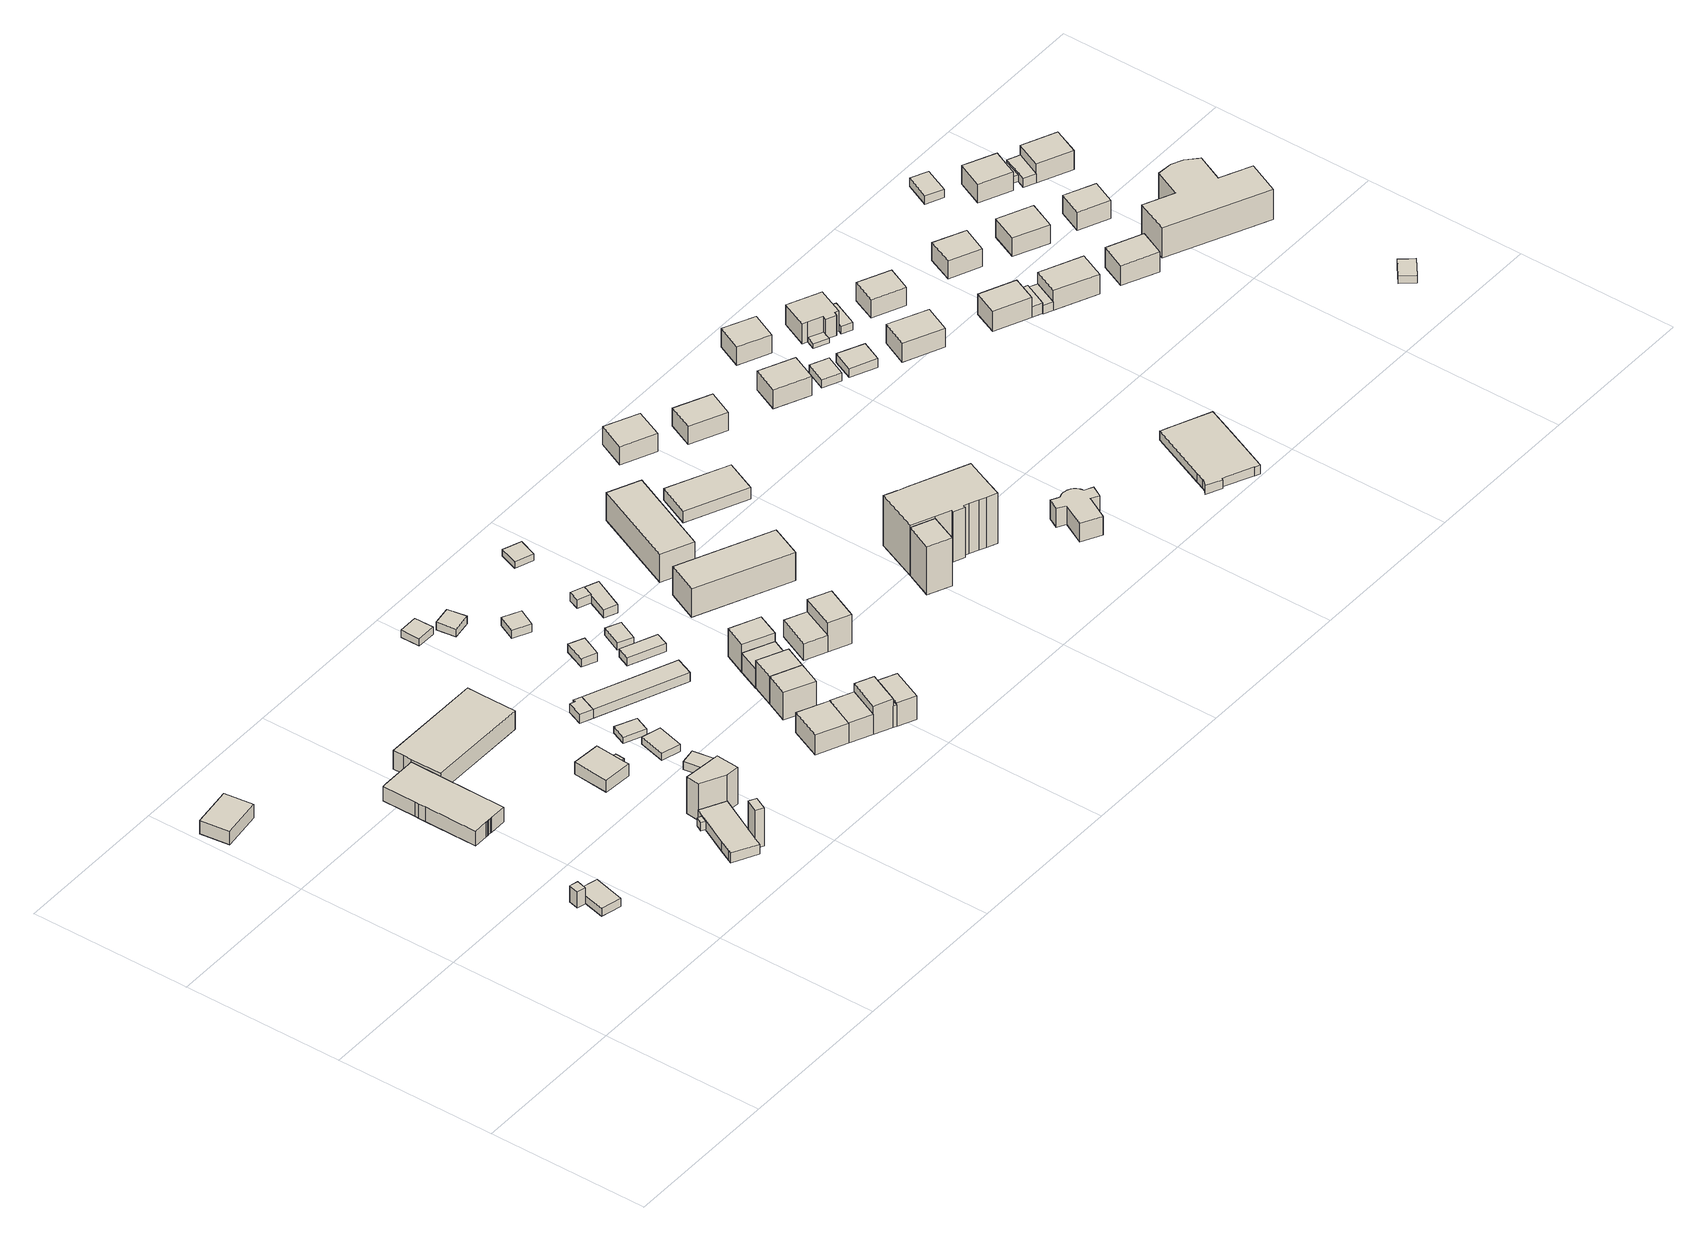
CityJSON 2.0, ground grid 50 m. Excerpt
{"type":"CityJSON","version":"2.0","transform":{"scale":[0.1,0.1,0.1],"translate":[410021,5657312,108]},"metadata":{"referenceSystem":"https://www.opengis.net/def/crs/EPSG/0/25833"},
"CityObjects":{
"building1":{"type":"Building","attributes":{"Dachtyp_tdc":"tdcGableRoof","Gemeindeschluessel":14612000,"Dachneigung":10.73,"QualitaetDacherkennung":80,"Geometrietyp2DReferenz":"3000","measuredHeight":5.22,"function":"31001_2000","roofType":"3100"},"geometry":[{"type":"Solid","lod":"1","boundaries":[[[[0,1,2,3]],[[4,5,6,7]],[[3,5,4,0]],[[2,6,5,3]],[[1,7,6,2]],[[0,4,7,1]]]]}]},
"building2":{"type":"Building","attributes":{"Dachtyp_tdc":"tdcFreeFormRoof","Gemeindeschluessel":14612000,"Dachneigung":57.02,"QualitaetDacherkennung":7,"Geometrietyp2DReferenz":"3000","measuredHeight":6.5,"function":"31001_2000","roofType":"5000"},"geometry":[{"type":"Solid","lod":"1","boundaries":[[[[8,9,10,11]],[[12,13,14,15]],[[11,13,12,8]],[[10,14,13,11]],[[9,15,14,10]],[[8,12,15,9]]]]}]},
"building3":{"type":"Building","attributes":{"Dachtyp_tdc":"tdcPolyFlatRoof","Gemeindeschluessel":14612000,"Dachneigung":0,"QualitaetDacherkennung":57,"Geometrietyp2DReferenz":"3000","measuredHeight":2.68,"function":"31001_2000","roofType":"1000"},"geometry":[{"type":"Solid","lod":"1","boundaries":[[[[16,17,18,19,20]],[[21,22,23,24,25]],[[20,22,21,16]],[[19,23,22,20]],[[18,24,23,19]],[[17,25,24,18]],[[16,21,25,17]]]]}]},
"building4":{"type":"Building","attributes":{"Dachtyp_tdc":"tdcGableRoof","Gemeindeschluessel":14612000,"Dachneigung":11.42,"QualitaetDacherkennung":90,"Geometrietyp2DReferenz":"3000","measuredHeight":5.65,"function":"31001_2000","roofType":"3100"},"geometry":[{"type":"Solid","lod":"1","boundaries":[[[[26,27,28,29,30,31,32,33,34,35,36,37,38,39,40,41,42]],[[43,44,45,46,47,48,49,50,51,52,53,54,55,56,57,58,59]],[[42,44,43,26]],[[41,45,44,42]],[[40,46,45,41]],[[39,47,46,40]],[[38,48,47,39]],[[37,49,48,38]],[[36,50,49,37]],[[35,51,50,36]],[[34,52,51,35]],[[33,53,52,34]],[[32,54,53,33]],[[31,55,54,32]],[[30,56,55,31]],[[29,57,56,30]],[[28,58,57,29]],[[27,59,58,28]],[[26,43,59,27]]]]}]},
"building5":{"type":"Building","attributes":{"Dachtyp_tdc":"tdcFreeFormRoof","Gemeindeschluessel":14612000,"Dachneigung":10.03,"QualitaetDacherkennung":60,"Geometrietyp2DReferenz":"3000","measuredHeight":3.85,"function":"31001_2000","roofType":"5000"},"geometry":[{"type":"Solid","lod":"1","boundaries":[[[[60,61,62,63,64,65,66,67,68,69]],[[70,71,72,73,74,75,76,77,78,79]],[[69,71,70,60]],[[68,72,71,69]],[[67,73,72,68]],[[66,74,73,67]],[[65,75,74,66]],[[64,76,75,65]],[[63,77,76,64]],[[62,78,77,63]],[[61,79,78,62]],[[60,70,79,61]]]]}]},
"building6":{"type":"Building","attributes":{"Dachtyp_tdc":"tdcPolyFlatRoof","Gemeindeschluessel":14612000,"Dachneigung":42.18,"QualitaetDacherkennung":7,"Geometrietyp2DReferenz":"3000","measuredHeight":14.15,"function":"31001_2000","roofType":"2100"},"geometry":[{"type":"Solid","lod":"1","boundaries":[[[[80,81,82,83]],[[84,85,86,87]],[[83,85,84,80]],[[82,86,85,83]],[[81,87,86,82]],[[80,84,87,81]]]]}]},
"building7":{"type":"Building","attributes":{"Dachtyp_tdc":"tdcPolyFlatRoof","Gemeindeschluessel":14612000,"Dachneigung":0,"QualitaetDacherkennung":39,"Geometrietyp2DReferenz":"3000","measuredHeight":2.8,"function":"31001_2000","roofType":"1000"},"geometry":[{"type":"Solid","lod":"1","boundaries":[[[[88,89,90,91]],[[92,93,94,95]],[[91,93,92,88]],[[90,94,93,91]],[[89,95,94,90]],[[88,92,95,89]]]]}]},
"building8":{"type":"Building","attributes":{"Dachtyp_tdc":"tdcFreeFormRoof","Gemeindeschluessel":14612000,"Dachneigung":13.08,"QualitaetDacherkennung":95,"Geometrietyp2DReferenz":"3000","measuredHeight":7.35,"function":"31001_2000","roofType":"5000"},"geometry":[{"type":"Solid","lod":"1","boundaries":[[[[96,97,98,99,100,101,102,103,104]],[[105,106,107,108,109,110,111,112,113]],[[104,106,105,96]],[[103,107,106,104]],[[102,108,107,103]],[[101,109,108,102]],[[100,110,109,101]],[[99,111,110,100]],[[98,112,111,99]],[[97,113,112,98]],[[96,105,113,97]]]]}]},
"building9":{"type":"Building","attributes":{"Dachtyp_tdc":"tdcFreeFormRoof","Gemeindeschluessel":14612000,"Dachneigung":54.96,"QualitaetDacherkennung":3,"Geometrietyp2DReferenz":"3000","measuredHeight":14.94,"function":"31001_2000","roofType":"5000"},"geometry":[{"type":"Solid","lod":"1","boundaries":[[[[114,115,116,117,118,119,120]],[[121,122,123,124,125,126,127]],[[120,122,121,114]],[[119,123,122,120]],[[118,124,123,119]],[[117,125,124,118]],[[116,126,125,117]],[[115,127,126,116]],[[114,121,127,115]]]]}]},
"building10":{"type":"Building","attributes":{"Dachtyp_tdc":"tdcFreeFormRoof","Gemeindeschluessel":14612000,"Dachneigung":13.58,"QualitaetDacherkennung":10,"Geometrietyp2DReferenz":"3000","measuredHeight":4.67,"function":"31001_2000","roofType":"5000"},"geometry":[{"type":"Solid","lod":"1","boundaries":[[[[128,129,130,131,132,133]],[[134,135,136,137,138,139]],[[133,135,134,128]],[[132,136,135,133]],[[131,137,136,132]],[[130,138,137,131]],[[129,139,138,130]],[[128,134,139,129]]]]}]},
"building11":{"type":"Building","attributes":{"Gemeindeschluessel":14612000,"Dachorientierung":0,"MittlereTraufHoehe":114.62,"ObjektHoehe":3,"BodenHoehe":111.62,"Geometrietyp2DReferenz":"3000","BezugspunktDach":"2000","AbsoluteHoehe":114.62,"Dachflaeche":6,"measuredHeight":3,"function":"31001_9998","storeysAboveGround":1},"geometry":[{"type":"Solid","lod":"1","boundaries":[[[[140,141,142,143]],[[144,145,146,147]],[[143,145,144,140]],[[142,146,145,143]],[[141,147,146,142]],[[140,144,147,141]]]]}]},
"building12":{"type":"Building","attributes":{"Dachtyp_tdc":"tdcFreeFormRoof","Gemeindeschluessel":14612000,"Dachneigung":59.12,"QualitaetDacherkennung":40,"Geometrietyp2DReferenz":"3000","measuredHeight":3.99,"function":"31001_2000","roofType":"5000"},"geometry":[{"type":"Solid","lod":"1","boundaries":[[[[148,149,150,151]],[[138,137,152,153]],[[151,137,138,148]],[[150,152,137,151]],[[149,153,152,150]],[[148,138,153,149]]]]}]},
"building13":{"type":"Building","attributes":{"Dachtyp_tdc":"tdcPolyFlatRoof","Gemeindeschluessel":14612000,"Dachneigung":0,"QualitaetDacherkennung":72,"Geometrietyp2DReferenz":"3000","measuredHeight":2.77,"function":"31001_9998","roofType":"1000"},"geometry":[{"type":"Solid","lod":"1","boundaries":[[[[154,155,156,157]],[[158,159,160,161]],[[157,159,158,154]],[[156,160,159,157]],[[155,161,160,156]],[[154,158,161,155]]]]}]},
"building14":{"type":"Building","attributes":{"Dachtyp_tdc":"tdcHipAndGableRoof","Gemeindeschluessel":14612000,"Dachneigung":11.64,"QualitaetDacherkennung":56,"Geometrietyp2DReferenz":"3000","measuredHeight":2.93,"function":"31001_9998","roofType":"5000"},"geometry":[{"type":"Solid","lod":"1","boundaries":[[[[162,163,164,165]],[[166,167,168,169]],[[165,167,166,162]],[[164,168,167,165]],[[163,169,168,164]],[[162,166,169,163]]]]}]},
"building15":{"type":"Building","attributes":{"Dachtyp_tdc":"tdcPolyFlatRoof","Gemeindeschluessel":14612000,"Dachneigung":0,"QualitaetDacherkennung":77,"Geometrietyp2DReferenz":"3000","measuredHeight":2.11,"function":"31001_9998","roofType":"1000"},"geometry":[{"type":"Solid","lod":"1","boundaries":[[[[170,171,172,173]],[[174,175,176,177]],[[173,175,174,170]],[[172,176,175,173]],[[171,177,176,172]],[[170,174,177,171]]]]}]},
"building16":{"type":"Building","attributes":{"Dachtyp_tdc":"tdcPolyFlatRoof","Gemeindeschluessel":14612000,"Dachneigung":2.87,"QualitaetDacherkennung":83,"Geometrietyp2DReferenz":"3000","measuredHeight":3.2,"function":"31001_9998","roofType":"2100"},"geometry":[{"type":"Solid","lod":"1","boundaries":[[[[178,179,180,181,182,183]],[[184,185,186,187,188,189]],[[183,185,184,178]],[[182,186,185,183]],[[181,187,186,182]],[[180,188,187,181]],[[179,189,188,180]],[[178,184,189,179]]]]}]},
"building17":{"type":"Building","attributes":{"Dachtyp_tdc":"tdcPolyFlatRoof","Gemeindeschluessel":14612000,"Dachneigung":0,"QualitaetDacherkennung":54,"Geometrietyp2DReferenz":"3000","measuredHeight":6.82,"function":"31001_9998","roofType":"1000"},"geometry":[{"type":"Solid","lod":"1","boundaries":[[[[190,191,192,193]],[[194,195,196,197]],[[193,195,194,190]],[[192,196,195,193]],[[191,197,196,192]],[[190,194,197,191]]]]}]},
"building18":{"type":"Building","attributes":{"Dachtyp_tdc":"tdcPolyFlatRoof","Gemeindeschluessel":14612000,"Dachneigung":2.73,"QualitaetDacherkennung":87,"Geometrietyp2DReferenz":"3000","measuredHeight":3.16,"function":"31001_9998","roofType":"2100"},"geometry":[{"type":"Solid","lod":"1","boundaries":[[[[198,180,179,199]],[[200,201,189,188]],[[199,201,200,198]],[[179,189,201,199]],[[180,188,189,179]],[[198,200,188,180]]]]}]},
"building19":{"type":"Building","attributes":{"Dachtyp_tdc":"tdcHipAndGableRoof","Gemeindeschluessel":14612000,"Dachneigung":22.54,"QualitaetDacherkennung":40,"Geometrietyp2DReferenz":"3000","measuredHeight":3.18,"function":"31001_9998","roofType":"5000"},"geometry":[{"type":"Solid","lod":"1","boundaries":[[[[202,203,204,205]],[[206,207,208,209]],[[205,207,206,202]],[[204,208,207,205]],[[203,209,208,204]],[[202,206,209,203]]]]}]},
"building20":{"type":"Building","attributes":{"Dachtyp_tdc":"tdcPolyFlatRoof","Gemeindeschluessel":14612000,"Dachneigung":0,"QualitaetDacherkennung":52,"Geometrietyp2DReferenz":"3000","measuredHeight":6.86,"function":"31001_9998","roofType":"1000"},"geometry":[{"type":"Solid","lod":"1","boundaries":[[[[210,211,212,213]],[[214,215,195,194]],[[213,215,214,210]],[[212,195,215,213]],[[211,194,195,212]],[[210,214,194,211]]]]}]},
"building21":{"type":"Building","attributes":{"Dachtyp_tdc":"tdcPolyFlatRoof","Gemeindeschluessel":14612000,"Dachneigung":0,"QualitaetDacherkennung":28,"Geometrietyp2DReferenz":"3000","measuredHeight":9.37,"function":"31001_9998","roofType":"1000"},"geometry":[{"type":"Solid","lod":"1","boundaries":[[[[216,217,218,219]],[[220,221,222,223]],[[219,221,220,216]],[[218,222,221,219]],[[217,223,222,218]],[[216,220,223,217]]]]}]},
"building22":{"type":"Building","attributes":{"Dachtyp_tdc":"tdcPolyFlatRoof","Gemeindeschluessel":14612000,"Dachneigung":0,"QualitaetDacherkennung":79,"Geometrietyp2DReferenz":"3000","measuredHeight":2.81,"function":"31001_9998","roofType":"1000"},"geometry":[{"type":"Solid","lod":"1","boundaries":[[[[224,225,226,227]],[[228,229,230,231]],[[227,229,228,224]],[[226,230,229,227]],[[225,231,230,226]],[[224,228,231,225]]]]}]},
"building23":{"type":"Building","attributes":{"Dachtyp_tdc":"tdcGableRoof","Gemeindeschluessel":14612000,"Dachneigung":16.65,"QualitaetDacherkennung":73,"Geometrietyp2DReferenz":"3000","measuredHeight":3.08,"function":"31001_9998","roofType":"3100"},"geometry":[{"type":"Solid","lod":"1","boundaries":[[[[232,233,234,235]],[[236,237,238,239]],[[235,237,236,232]],[[234,238,237,235]],[[233,239,238,234]],[[232,236,239,233]]]]}]},
"building24":{"type":"Building","attributes":{"Gemeindeschluessel":14612000,"Geometrietyp2DReferenz":"3000","function":"31001_9998","roofType":"9999"},"children":["building24-1","building24-2"]},
"building24-1":{"type":"BuildingPart","attributes":{"Dachtyp_tdc":"tdcFreeFormRoof","Dachneigung":65.28,"QualitaetDacherkennung":47,"Geometrietyp2DReferenz":"3000","measuredHeight":7.76,"roofType":"5000"},"parents":["building24"],"geometry":[{"type":"Solid","lod":"1","boundaries":[[[[240,241,242,243]],[[244,245,246,247]],[[243,245,244,240]],[[242,246,245,243]],[[241,247,246,242]],[[240,244,247,241]]]]}]},
"building24-2":{"type":"BuildingPart","attributes":{"Dachtyp_tdc":"tdcPolyFlatRoof","Dachneigung":0,"QualitaetDacherkennung":35,"Geometrietyp2DReferenz":"3000","measuredHeight":9.65,"roofType":"1000"},"parents":["building24"],"geometry":[{"type":"Solid","lod":"1","boundaries":[[[[248,249,250,251,252]],[[246,215,214,253,247]],[[252,215,246,248]],[[251,214,215,252]],[[250,253,214,251]],[[249,247,253,250]],[[248,246,247,249]]]]}]},
"building25":{"type":"Building","attributes":{"Dachtyp_tdc":"tdcPolyFlatRoof","Gemeindeschluessel":14612000,"Dachneigung":0,"QualitaetDacherkennung":35,"Geometrietyp2DReferenz":"3000","measuredHeight":9.42,"function":"31001_9998","roofType":"1000"},"geometry":[{"type":"Solid","lod":"1","boundaries":[[[[254,255,217,216]],[[256,220,223,257]],[[216,220,256,254]],[[217,223,220,216]],[[255,257,223,217]],[[254,256,257,255]]]]}]},
"building26":{"type":"Building","attributes":{"Dachtyp_tdc":"tdcPolyFlatRoof","Gemeindeschluessel":14612000,"Dachneigung":6.27,"QualitaetDacherkennung":76,"Geometrietyp2DReferenz":"3000","measuredHeight":3.11,"function":"31001_9998","roofType":"2100"},"geometry":[{"type":"Solid","lod":"1","boundaries":[[[[258,259,260,261]],[[262,263,264,265]],[[261,263,262,258]],[[260,264,263,261]],[[259,265,264,260]],[[258,262,265,259]]]]}]},
"building27":{"type":"Building","attributes":{"Dachtyp_tdc":"tdcPolyFlatRoof","Gemeindeschluessel":14612000,"Dachneigung":7.85,"QualitaetDacherkennung":75,"Geometrietyp2DReferenz":"3000","measuredHeight":2.95,"function":"31001_9998","roofType":"2100"},"geometry":[{"type":"Solid","lod":"1","boundaries":[[[[266,267,268,269]],[[270,271,272,273]],[[269,271,270,266]],[[268,272,271,269]],[[267,273,272,268]],[[266,270,273,267]]]]}]},
"building28":{"type":"Building","attributes":{"Dachtyp_tdc":"tdcFreeFormRoof","Gemeindeschluessel":14612000,"Dachneigung":36.97,"QualitaetDacherkennung":31,"Geometrietyp2DReferenz":"3000","measuredHeight":9.97,"function":"31001_9998","roofType":"5000"},"geometry":[{"type":"Solid","lod":"1","boundaries":[[[[274,275,276,277,278,279]],[[280,281,245,244,247,253]],[[279,281,280,274]],[[278,245,281,279]],[[277,244,245,278]],[[276,247,244,277]],[[275,253,247,276]],[[274,280,253,275]]]]}]},
"building29":{"type":"Building","attributes":{"Dachtyp_tdc":"tdcPolyFlatRoof","Gemeindeschluessel":14612000,"Dachneigung":0,"QualitaetDacherkennung":68,"Geometrietyp2DReferenz":"3000","measuredHeight":6.65,"function":"31001_9998","roofType":"1000"},"geometry":[{"type":"Solid","lod":"1","boundaries":[[[[282,283,284,285]],[[286,287,288,289]],[[285,287,286,282]],[[284,288,287,285]],[[283,289,288,284]],[[282,286,289,283]]]]}]},
"building30":{"type":"Building","attributes":{"Dachtyp_tdc":"tdcPolyFlatRoof","Gemeindeschluessel":14612000,"Dachneigung":4.94,"QualitaetDacherkennung":86,"Geometrietyp2DReferenz":"3000","measuredHeight":2.66,"function":"31001_9998","roofType":"2100"},"geometry":[{"type":"Solid","lod":"1","boundaries":[[[[290,291,292,293]],[[294,295,296,297]],[[293,295,294,290]],[[292,296,295,293]],[[291,297,296,292]],[[290,294,297,291]]]]}]},
"building31":{"type":"Building","attributes":{"Dachtyp_tdc":"tdcPolyFlatRoof","Gemeindeschluessel":14612000,"Dachneigung":0,"QualitaetDacherkennung":30,"Geometrietyp2DReferenz":"3000","measuredHeight":9.49,"function":"31001_9998","roofType":"1000"},"geometry":[{"type":"Solid","lod":"1","boundaries":[[[[298,299,300,301]],[[302,286,289,303]],[[301,286,302,298]],[[300,289,286,301]],[[299,303,289,300]],[[298,302,303,299]]]]}]},
"building32":{"type":"Building","attributes":{"Gemeindeschluessel":14612000,"Geometrietyp2DReferenz":"3000","function":"31001_9998","roofType":"9999"},"children":["building32-1","building32-2"]},
"building32-1":{"type":"BuildingPart","attributes":{"Dachtyp_tdc":"tdcFreeFormRoof","Dachneigung":10.66,"QualitaetDacherkennung":82,"Geometrietyp2DReferenz":"3000","measuredHeight":3.01,"roofType":"5000"},"parents":["building32"],"geometry":[{"type":"Solid","lod":"1","boundaries":[[[[304,305,306,307]],[[308,309,310,311]],[[307,309,308,304]],[[306,310,309,307]],[[305,311,310,306]],[[304,308,311,305]]]]}]},
"building32-2":{"type":"BuildingPart","attributes":{"Dachtyp_tdc":"tdcPolyFlatRoof","Dachneigung":3.54,"QualitaetDacherkennung":76,"Geometrietyp2DReferenz":"3000","measuredHeight":2.96,"roofType":"2100"},"parents":["building32"],"geometry":[{"type":"Solid","lod":"1","boundaries":[[[[312,313,314,315]],[[316,317,311,318]],[[315,317,316,312]],[[314,311,317,315]],[[313,318,311,314]],[[312,316,318,313]]]]}]},
"building33":{"type":"Building","attributes":{"Dachtyp_tdc":"tdcPolyFlatRoof","Gemeindeschluessel":14612000,"Dachneigung":0,"QualitaetDacherkennung":68,"Geometrietyp2DReferenz":"3000","measuredHeight":5.65,"function":"31001_9998","roofType":"1000"},"geometry":[{"type":"Solid","lod":"1","boundaries":[[[[319,320,321,322]],[[323,324,325,326]],[[322,324,323,319]],[[321,325,324,322]],[[320,326,325,321]],[[319,323,326,320]]]]}]},
"building34":{"type":"Building","attributes":{"Dachtyp_tdc":"tdcGableRoof","Gemeindeschluessel":14612000,"Dachneigung":10.17,"QualitaetDacherkennung":41,"Geometrietyp2DReferenz":"3000","measuredHeight":10.69,"function":"31001_9998","roofType":"3100"},"geometry":[{"type":"Solid","lod":"1","boundaries":[[[[327,328,329,330]],[[331,324,323,332]],[[330,324,331,327]],[[329,323,324,330]],[[328,332,323,329]],[[327,331,332,328]]]]}]},
"building35":{"type":"Building","attributes":{"Dachtyp_tdc":"tdcGableRoof","Gemeindeschluessel":14612000,"Dachneigung":10.75,"QualitaetDacherkennung":70,"Geometrietyp2DReferenz":"3000","measuredHeight":2.51,"function":"31001_9998","roofType":"3100"},"geometry":[{"type":"Solid","lod":"1","boundaries":[[[[333,334,335,336]],[[337,338,339,340]],[[336,338,337,333]],[[335,339,338,336]],[[334,340,339,335]],[[333,337,340,334]]]]}]},
"building36":{"type":"Building","attributes":{"Dachtyp_tdc":"tdcPolyFlatRoof","Gemeindeschluessel":14612000,"Dachneigung":0,"QualitaetDacherkennung":83,"Geometrietyp2DReferenz":"3000","measuredHeight":9.52,"function":"31001_9998","roofType":"1000"},"geometry":[{"type":"Solid","lod":"1","boundaries":[[[[341,342,343,344]],[[345,346,347,348]],[[344,346,345,341]],[[343,347,346,344]],[[342,348,347,343]],[[341,345,348,342]]]]}]},
"building37":{"type":"Building","attributes":{"Dachtyp_tdc":"tdcPolyFlatRoof","Gemeindeschluessel":14612000,"Dachneigung":0,"QualitaetDacherkennung":83,"Geometrietyp2DReferenz":"3000","measuredHeight":9.57,"function":"31001_9998","roofType":"1000"},"geometry":[{"type":"Solid","lod":"1","boundaries":[[[[349,350,351,352]],[[353,354,355,356]],[[352,354,353,349]],[[351,355,354,352]],[[350,356,355,351]],[[349,353,356,350]]]]}]},
"building38":{"type":"Building","attributes":{"Dachtyp_tdc":"tdcGableRoof","Gemeindeschluessel":14612000,"Dachneigung":18.85,"QualitaetDacherkennung":7,"Geometrietyp2DReferenz":"3000","measuredHeight":5.25,"function":"31001_9998","roofType":"3100"},"geometry":[{"type":"Solid","lod":"1","boundaries":[[[[357,358,359,360]],[[361,362,363,364]],[[360,362,361,357]],[[359,363,362,360]],[[358,364,363,359]],[[357,361,364,358]]]]}]},
"building39":{"type":"Building","attributes":{"Gemeindeschluessel":14612000,"Geometrietyp2DReferenz":"3000","function":"31001_9998","roofType":"9999"},"children":["building39-1","building39-2"]},
"building39-1":{"type":"BuildingPart","attributes":{"Dachtyp_tdc":"tdcGableRoof","Dachneigung":29.34,"QualitaetDacherkennung":64,"Geometrietyp2DReferenz":"3000","measuredHeight":17.52,"roofType":"3100"},"parents":["building39"],"geometry":[{"type":"Solid","lod":"1","boundaries":[[[[365,366,367,368]],[[369,370,371,372]],[[368,370,369,365]],[[367,371,370,368]],[[366,372,371,367]],[[365,369,372,366]]]]}]},
"building39-2":{"type":"BuildingPart","attributes":{"Dachtyp_tdc":"tdcHipAndGableRoof","Dachneigung":28.01,"QualitaetDacherkennung":69,"Geometrietyp2DReferenz":"3000","measuredHeight":19.16,"roofType":"5000"},"parents":["building39"],"geometry":[{"type":"Solid","lod":"1","boundaries":[[[[373,374,375,376,377,378,379,380,381,382,383,384,385,386,387,388,389,390,391]],[[392,393,394,395,396,397,398,399,400,401,402,403,404,405,371,370,406,407,408]],[[391,393,392,373]],[[390,394,393,391]],[[389,395,394,390]],[[388,396,395,389]],[[387,397,396,388]],[[386,398,397,387]],[[385,399,398,386]],[[384,400,399,385]],[[383,401,400,384]],[[382,402,401,383]],[[381,403,402,382]],[[380,404,403,381]],[[379,405,404,380]],[[378,371,405,379]],[[377,370,371,378]],[[376,406,370,377]],[[375,407,406,376]],[[374,408,407,375]],[[373,392,408,374]]]]}]},
"building40":{"type":"Building","attributes":{"Dachtyp_tdc":"tdcPolyFlatRoof","Gemeindeschluessel":14612000,"Dachneigung":0,"QualitaetDacherkennung":47,"Geometrietyp2DReferenz":"3000","measuredHeight":6.16,"function":"31001_9998","roofType":"1000"},"geometry":[{"type":"Solid","lod":"1","boundaries":[[[[409,410,411,412]],[[413,414,415,416]],[[412,414,413,409]],[[411,415,414,412]],[[410,416,415,411]],[[409,413,416,410]]]]}]},
"building41":{"type":"Building","attributes":{"Dachtyp_tdc":"tdcFreeFormRoof","Gemeindeschluessel":14612000,"Dachneigung":37.32,"QualitaetDacherkennung":54,"Geometrietyp2DReferenz":"3000","measuredHeight":8.95,"function":"31001_3043","roofType":"5000"},"geometry":[{"type":"Solid","lod":"1","boundaries":[[[[417,418,419,420,421,422,423,424,425,426,427,428,429,430,431,432,433,434,435,436,437,438,439,440,441,442,443,444,445,446,447,448,449,450,451]],[[452,453,454,455,456,457,458,459,460,461,462,463,464,465,466,467,468,469,470,471,472,473,474,475,476,477,478,479,480,481,482,483,484,485,486]],[[451,453,452,417]],[[450,454,453,451]],[[449,455,454,450]],[[448,456,455,449]],[[447,457,456,448]],[[446,458,457,447]],[[445,459,458,446]],[[444,460,459,445]],[[443,461,460,444]],[[442,462,461,443]],[[441,463,462,442]],[[440,464,463,441]],[[439,465,464,440]],[[438,466,465,439]],[[437,467,466,438]],[[436,468,467,437]],[[435,469,468,436]],[[434,470,469,435]],[[433,471,470,434]],[[432,472,471,433]],[[431,473,472,432]],[[430,474,473,431]],[[429,475,474,430]],[[428,476,475,429]],[[427,477,476,428]],[[426,478,477,427]],[[425,479,478,426]],[[424,480,479,425]],[[423,481,480,424]],[[422,482,481,423]],[[421,483,482,422]],[[420,484,483,421]],[[419,485,484,420]],[[418,486,485,419]],[[417,452,486,418]]]]}]},
"building42":{"type":"Building","attributes":{"Dachtyp_tdc":"tdcPolyFlatRoof","Gemeindeschluessel":14612000,"Dachneigung":0,"QualitaetDacherkennung":81,"Geometrietyp2DReferenz":"3000","measuredHeight":6.14,"function":"31001_9998","roofType":"1000"},"geometry":[{"type":"Solid","lod":"1","boundaries":[[[[487,488,489,490]],[[491,492,493,494]],[[490,492,491,487]],[[489,493,492,490]],[[488,494,493,489]],[[487,491,494,488]]]]}]},
"building43":{"type":"Building","attributes":{"Dachtyp_tdc":"tdcPolyFlatRoof","Gemeindeschluessel":14612000,"Dachneigung":0,"QualitaetDacherkennung":87,"Geometrietyp2DReferenz":"3000","measuredHeight":6.55,"function":"31001_9998","roofType":"1000"},"geometry":[{"type":"Solid","lod":"1","boundaries":[[[[495,496,497,498]],[[499,500,501,502]],[[498,500,499,495]],[[497,501,500,498]],[[496,502,501,497]],[[495,499,502,496]]]]}]},
"building44":{"type":"Building","attributes":{"Dachtyp_tdc":"tdcPolyFlatRoof","Gemeindeschluessel":14612000,"Dachneigung":3.13,"QualitaetDacherkennung":66,"Geometrietyp2DReferenz":"3000","measuredHeight":3,"function":"31001_9998","roofType":"2100"},"geometry":[{"type":"Solid","lod":"1","boundaries":[[[[503,504,505,506]],[[507,508,509,510]],[[506,508,507,503]],[[505,509,508,506]],[[504,510,509,505]],[[503,507,510,504]]]]}]},
"building45":{"type":"Building","attributes":{"Dachtyp_tdc":"tdcPolyFlatRoof","Gemeindeschluessel":14612000,"Dachneigung":0,"QualitaetDacherkennung":56,"Geometrietyp2DReferenz":"3000","measuredHeight":6.33,"function":"31001_9998","roofType":"1000"},"geometry":[{"type":"Solid","lod":"1","boundaries":[[[[511,512,513,514]],[[515,516,517,518]],[[514,516,515,511]],[[513,517,516,514]],[[512,518,517,513]],[[511,515,518,512]]]]}]},
"building46":{"type":"Building","attributes":{"Gemeindeschluessel":14612000,"Dachneigung":90,"Dachorientierung":0,"MittlereTraufHoehe":112.37,"QualitaetDacherkennung":18,"ObjektHoehe":3,"BodenHoehe":109.37,"Geometrietyp2DReferenz":"3000","AbsoluteHoehe":112.37,"Dachflaeche":401.99,"measuredHeight":3,"function":"31001_9998","roofType":"1000","storeysAboveGround":1},"geometry":[{"type":"Solid","lod":"1","boundaries":[[[[519,520,521,522,523,524,525,526,527,528,529,530,531,532,533]],[[534,535,536,537,538,539,540,541,542,543,544,545,546,547,548]],[[533,535,534,519]],[[532,536,535,533]],[[531,537,536,532]],[[530,538,537,531]],[[529,539,538,530]],[[528,540,539,529]],[[527,541,540,528]],[[526,542,541,527]],[[525,543,542,526]],[[524,544,543,525]],[[523,545,544,524]],[[522,546,545,523]],[[521,547,546,522]],[[520,548,547,521]],[[519,534,548,520]]]]}]},
"building47":{"type":"Building","attributes":{"Dachtyp_tdc":"tdcPolyFlatRoof","Gemeindeschluessel":14612000,"Dachneigung":0,"QualitaetDacherkennung":77,"Geometrietyp2DReferenz":"3000","measuredHeight":3,"function":"31001_9998","roofType":"1000"},"geometry":[{"type":"Solid","lod":"1","boundaries":[[[[549,550,551,552]],[[553,554,555,556]],[[552,554,553,549]],[[551,555,554,552]],[[550,556,555,551]],[[549,553,556,550]]]]}]},
"building48":{"type":"Building","attributes":{"Gemeindeschluessel":14612000,"Geometrietyp2DReferenz":"3000","function":"31001_9998","roofType":"9999"},"children":["building48-1","building48-2"]},
"building48-1":{"type":"BuildingPart","attributes":{"Dachtyp_tdc":"tdcPolyFlatRoof","Dachneigung":0,"QualitaetDacherkennung":68,"Geometrietyp2DReferenz":"3000","measuredHeight":6.82,"roofType":"1000"},"parents":["building48"],"geometry":[{"type":"Solid","lod":"1","boundaries":[[[[557,558,559,560,561,562,563,564,565,566]],[[567,568,569,570,571,572,573,574,575,576]],[[566,568,567,557]],[[565,569,568,566]],[[564,570,569,565]],[[563,571,570,564]],[[562,572,571,563]],[[561,573,572,562]],[[560,574,573,561]],[[559,575,574,560]],[[558,576,575,559]],[[557,567,576,558]]]]}]},
"building48-2":{"type":"BuildingPart","attributes":{"Dachtyp_tdc":"tdcFreeFormRoof","Dachneigung":46.29,"QualitaetDacherkennung":18,"Geometrietyp2DReferenz":"3000","measuredHeight":2.42,"roofType":"5000"},"parents":["building48"],"geometry":[{"type":"Solid","lod":"1","boundaries":[[[[577,578,579,580]],[[581,582,568,567]],[[580,582,581,577]],[[579,568,582,580]],[[578,567,568,579]],[[577,581,567,578]]]]}]},
"building49":{"type":"Building","attributes":{"Dachtyp_tdc":"tdcPolyFlatRoof","Gemeindeschluessel":14612000,"Dachneigung":0,"QualitaetDacherkennung":75,"Geometrietyp2DReferenz":"3000","measuredHeight":6.41,"function":"31001_9998","roofType":"1000"},"geometry":[{"type":"Solid","lod":"1","boundaries":[[[[583,584,585,586]],[[587,588,589,590]],[[586,588,587,583]],[[585,589,588,586]],[[584,590,589,585]],[[583,587,590,584]]]]}]},
"building50":{"type":"Building","attributes":{"Dachtyp_tdc":"tdcPolyFlatRoof","Gemeindeschluessel":14612000,"Dachneigung":0,"QualitaetDacherkennung":75,"Geometrietyp2DReferenz":"3000","measuredHeight":2.59,"function":"31001_9998","roofType":"1000"},"geometry":[{"type":"Solid","lod":"1","boundaries":[[[[591,592,593,594,595]],[[596,573,572,597,598]],[[595,573,596,591]],[[594,572,573,595]],[[593,597,572,594]],[[592,598,597,593]],[[591,596,598,592]]]]}]},
"building51":{"type":"Building","attributes":{"Dachtyp_tdc":"tdcPolyFlatRoof","Gemeindeschluessel":14612000,"Dachneigung":0,"QualitaetDacherkennung":82,"Geometrietyp2DReferenz":"3000","measuredHeight":6.21,"function":"31001_9998","roofType":"1000"},"geometry":[{"type":"Solid","lod":"1","boundaries":[[[[599,600,601,602]],[[603,604,605,606]],[[602,604,603,599]],[[601,605,604,602]],[[600,606,605,601]],[[599,603,606,600]]]]}]},
"building52":{"type":"Building","attributes":{"Dachtyp_tdc":"tdcPolyFlatRoof","Gemeindeschluessel":14612000,"Dachneigung":0,"QualitaetDacherkennung":81,"Geometrietyp2DReferenz":"3000","measuredHeight":6.87,"function":"31001_9998","roofType":"1000"},"geometry":[{"type":"Solid","lod":"1","boundaries":[[[[607,608,609,610]],[[611,612,613,614]],[[610,612,611,607]],[[609,613,612,610]],[[608,614,613,609]],[[607,611,614,608]]]]}]},
"building53":{"type":"Building","attributes":{"Dachtyp_tdc":"tdcPolyFlatRoof","Gemeindeschluessel":14612000,"Dachneigung":0,"QualitaetDacherkennung":66,"Geometrietyp2DReferenz":"3000","measuredHeight":3.66,"function":"31001_9998","roofType":"1000"},"geometry":[{"type":"Solid","lod":"1","boundaries":[[[[615,616,617,618]],[[619,620,621,622]],[[618,620,619,615]],[[617,621,620,618]],[[616,622,621,617]],[[615,619,622,616]]]]}]},
"building54":{"type":"Building","attributes":{"Dachtyp_tdc":"tdcPolyFlatRoof","Gemeindeschluessel":14612000,"Dachneigung":0,"QualitaetDacherkennung":57,"Geometrietyp2DReferenz":"3000","measuredHeight":2.85,"function":"31001_9998","roofType":"1000"},"geometry":[{"type":"Solid","lod":"1","boundaries":[[[[623,624,625,626]],[[627,628,629,630]],[[626,628,627,623]],[[625,629,628,626]],[[624,630,629,625]],[[623,627,630,624]]]]}]},
"building55":{"type":"Building","attributes":{"Dachtyp_tdc":"tdcPolyFlatRoof","Gemeindeschluessel":14612000,"Dachneigung":0,"QualitaetDacherkennung":80,"Geometrietyp2DReferenz":"3000","measuredHeight":6.71,"function":"31001_9998","roofType":"1000"},"geometry":[{"type":"Solid","lod":"1","boundaries":[[[[631,632,633,634]],[[635,636,628,627]],[[634,636,635,631]],[[633,628,636,634]],[[632,627,628,633]],[[631,635,627,632]]]]}]},
"building56":{"type":"Building","attributes":{"Dachtyp_tdc":"tdcPolyFlatRoof","Gemeindeschluessel":14612000,"Dachneigung":0,"QualitaetDacherkennung":72,"Geometrietyp2DReferenz":"3000","measuredHeight":6.12,"function":"31001_9998","roofType":"1000"},"geometry":[{"type":"Solid","lod":"1","boundaries":[[[[637,638,639,640]],[[641,642,643,644]],[[640,642,641,637]],[[639,643,642,640]],[[638,644,643,639]],[[637,641,644,638]]]]}]},
"building57":{"type":"Building","attributes":{"Dachtyp_tdc":"tdcPolyFlatRoof","Gemeindeschluessel":14612000,"Dachneigung":0,"QualitaetDacherkennung":82,"Geometrietyp2DReferenz":"3000","measuredHeight":6.8,"function":"31001_9998","roofType":"1000"},"geometry":[{"type":"Solid","lod":"1","boundaries":[[[[645,646,647,648]],[[649,650,651,652]],[[648,650,649,645]],[[647,651,650,648]],[[646,652,651,647]],[[645,649,652,646]]]]}]},
"building58":{"type":"Building","attributes":{"Dachtyp_tdc":"tdcPolyFlatRoof","Gemeindeschluessel":14612000,"Dachneigung":0,"QualitaetDacherkennung":73,"Geometrietyp2DReferenz":"3000","measuredHeight":6.27,"function":"31001_9998","roofType":"1000"},"geometry":[{"type":"Solid","lod":"1","boundaries":[[[[653,654,655,656]],[[657,658,659,660]],[[656,658,657,653]],[[655,659,658,656]],[[654,660,659,655]],[[653,657,660,654]]]]}]},
"building59":{"type":"Building","attributes":{"Gemeindeschluessel":14612000,"Dachtyp_tdc":"tdcPolyFlatRoof","Dachneigung":0,"QualitaetDacherkennung":71,"Geometrietyp2DReferenz":"3000","measuredHeight":2.87,"function":"31001_9998","roofType":"1000"},"geometry":[{"type":"Solid","lod":"1","boundaries":[[[[661,662,663,664]],[[665,666,667,668]],[[664,666,665,661]],[[663,667,666,664]],[[662,668,667,663]],[[661,665,668,662]]]]}]},
"building60":{"type":"Building","attributes":{"Dachtyp_tdc":"tdcPolyFlatRoof","Gemeindeschluessel":14612000,"Dachneigung":0,"QualitaetDacherkennung":57,"Geometrietyp2DReferenz":"3000","measuredHeight":6.18,"function":"31001_9998","roofType":"1000"},"geometry":[{"type":"Solid","lod":"1","boundaries":[[[[669,670,671,672]],[[673,674,675,676]],[[672,674,673,669]],[[671,675,674,672]],[[670,676,675,671]],[[669,673,676,670]]]]}]},
"building61":{"type":"Building","attributes":{"Dachtyp_tdc":"tdcPolyFlatRoof","Gemeindeschluessel":14612000,"Dachneigung":0,"QualitaetDacherkennung":62,"Geometrietyp2DReferenz":"3000","measuredHeight":6.44,"function":"31001_9998","roofType":"1000"},"geometry":[{"type":"Solid","lod":"1","boundaries":[[[[677,678,679,680,681]],[[682,683,684,685,686]],[[681,683,682,677]],[[680,684,683,681]],[[679,685,684,680]],[[678,686,685,679]],[[677,682,686,678]]]]}]},
"building62":{"type":"Building","attributes":{"Dachtyp_tdc":"tdcPolyFlatRoof","Gemeindeschluessel":14612000,"Dachneigung":0,"QualitaetDacherkennung":74,"Geometrietyp2DReferenz":"3000","measuredHeight":2.28,"function":"31001_9998","roofType":"1000"},"geometry":[{"type":"Solid","lod":"1","boundaries":[[[[687,688,689,690]],[[691,692,693,694]],[[690,692,691,687]],[[689,693,692,690]],[[688,694,693,689]],[[687,691,694,688]]]]}]},
"building63":{"type":"Building","attributes":{"Dachtyp_tdc":"tdcPolyFlatRoof","Gemeindeschluessel":14612000,"Dachneigung":0,"QualitaetDacherkennung":76,"Geometrietyp2DReferenz":"3000","measuredHeight":2.53,"function":"31001_9998","roofType":"1000"},"geometry":[{"type":"Solid","lod":"1","boundaries":[[[[695,696,697,698]],[[699,700,701,702]],[[698,700,699,695]],[[697,701,700,698]],[[696,702,701,697]],[[695,699,702,696]]]]}]},
"building64":{"type":"Building","attributes":{"Dachtyp_tdc":"tdcFreeFormRoof","Gemeindeschluessel":14612000,"Dachneigung":33.73,"QualitaetDacherkennung":35,"Geometrietyp2DReferenz":"3000","measuredHeight":12.24,"function":"31001_9998","roofType":"5000"},"geometry":[{"type":"Solid","lod":"1","boundaries":[[[[703,704,705,706,707,708,709,710,711,712]],[[713,714,715,716,717,718,719,720,721,722]],[[712,714,713,703]],[[711,715,714,712]],[[710,716,715,711]],[[709,717,716,710]],[[708,718,717,709]],[[707,719,718,708]],[[706,720,719,707]],[[705,721,720,706]],[[704,722,721,705]],[[703,713,722,704]]]]}]},
"building65":{"type":"Building","attributes":{"Dachtyp_tdc":"tdcPolyFlatRoof","Gemeindeschluessel":14612000,"Dachneigung":0,"QualitaetDacherkennung":80,"Geometrietyp2DReferenz":"3000","measuredHeight":3.04,"function":"31001_9998","roofType":"1000"},"geometry":[{"type":"Solid","lod":"1","boundaries":[[[[723,724,725,726,727]],[[728,729,730,731,732]],[[727,729,728,723]],[[726,730,729,727]],[[725,731,730,726]],[[724,732,731,725]],[[723,728,732,724]]]]}]},
"building66":{"type":"Building","attributes":{"Dachtyp_tdc":"tdcPolyFlatRoof","Gemeindeschluessel":14612000,"Dachneigung":0,"QualitaetDacherkennung":76,"Geometrietyp2DReferenz":"3000","measuredHeight":6.39,"function":"31001_9998","roofType":"1000"},"geometry":[{"type":"Solid","lod":"1","boundaries":[[[[733,734,735,736]],[[737,738,732,731]],[[736,738,737,733]],[[735,732,738,736]],[[734,731,732,735]],[[733,737,731,734]]]]}]}
},
"vertices":[
[134,1352,73],[8,1336,73],[19,1246,73],[145,1262,73],[134,1352,27],[145,1262,27],[19,1246,27],[8,1336,27],
[352,357,89],[378,350,89],[386,381,89],[360,388,89],[352,357,34],[360,388,34],[386,381,34],[378,350,34],
[361,284,63],[424,268,63],[449,365,63],[386,381,63],[378,350,63],[361,284,36],[378,350,36],[386,381,36],[449,365,36],[424,268,36],
[521,1028,83],[508,1028,83],[495,1028,83],[455,1028,83],[411,1028,83],[398,1028,83],[398,922,83],[397,910,83],[397,887,83],[396,723,83],[443,723,83],[448,723,83],[454,723,83],[462,723,83],[466,723,83],[519,723,83],[520,931,83],[521,1028,33],[520,931,33],[519,723,33],[466,723,33],[462,723,33],[454,723,33],[448,723,33],[443,723,33],[396,723,33],[397,887,33],[397,910,33],[398,922,33],[398,1028,33],[411,1028,33],[455,1028,33],[495,1028,33],[508,1028,33],
[764,194,70],[744,155,70],[738,144,70],[813,105,70],[824,127,70],[844,165,70],[903,279,70],[828,318,70],[818,298,70],[807,277,70],[764,194,36],[807,277,36],[818,298,36],[828,318,36],[903,279,36],[844,165,36],[824,127,36],[813,105,36],[738,144,36],[744,155,36],
[844,165,167],[824,127,167],[846,115,167],[866,154,167],[844,165,37],[866,154,37],[846,115,37],[824,127,37],
[795,284,66],[807,277,66],[818,298,66],[805,304,66],[795,284,38],[805,304,38],[818,298,38],[807,277,38],
[520,931,93],[843,929,93],[843,1041,93],[843,1061,93],[843,1078,93],[844,1085,93],[521,1087,93],[521,1053,93],[521,1028,93],[520,931,30],[521,1028,30],[521,1053,30],[521,1087,30],[844,1085,30],[843,1078,30],[843,1061,30],[843,1041,30],[843,929,30],
[828,318,159],[903,279,159],[945,275,159],[951,347,159],[920,350,159],[870,355,159],[833,359,159],[828,318,35],[833,359,35],[870,355,35],[920,350,35],[951,347,35],[945,275,35],[903,279,35],
[773,577,79],[861,570,79],[863,600,79],[866,629,79],[870,681,79],[782,688,79],[773,577,38],[782,688,38],[870,681,38],[866,629,38],[863,600,38],[861,570,38],
[920,350,66],[951,347,66],[951,367,66],[922,370,66],[920,350,36],[922,370,36],[951,367,36],[951,347,36],
[863,600,71],[879,599,71],[881,628,71],[866,629,71],[881,628,38],[879,599,38],
[980,403,64],[1029,411,64],[1018,480,64],[969,472,64],[980,403,37],[969,472,37],[1018,480,37],[1029,411,37],
[985,620,63],[963,538,63],[1022,522,63],[1045,604,63],[985,620,39],[1045,604,39],[1022,522,39],[963,538,39],
[958,661,60],[1022,632,60],[1042,678,60],[978,707,60],[958,661,39],[978,707,39],[1042,678,39],[1022,632,39],
[962,806,62],[1000,791,62],[1023,846,62],[1000,856,62],[997,848,62],[981,854,62],[962,806,32],[981,854,32],[997,848,32],[1000,856,32],[1023,846,32],[1000,791,32],
[1364,289,100],[1272,331,100],[1229,235,100],[1321,193,100],[1364,289,32],[1321,193,32],[1229,235,32],[1272,331,32],
[1296,733,62],[1273,678,62],[1296,733,32],[1273,678,32],
[1038,1344,41],[1038,1404,41],[978,1404,41],[978,1344,41],[1038,1344,16],[978,1344,16],[978,1404,16],[1038,1404,16],
[1431,259,101],[1364,289,101],[1321,193,101],[1387,163,101],[1431,259,32],[1387,163,32],
[1413,415,126],[1324,455,126],[1293,387,126],[1382,346,126],[1413,415,32],[1382,346,32],[1293,387,32],[1324,455,32],
[1155,947,53],[1200,927,53],[1229,990,53],[1183,1011,53],[1155,947,25],[1183,1011,25],[1229,990,25],[1200,927,25],
[1117,1358,42],[1058,1349,42],[1066,1290,42],[1126,1299,42],[1117,1358,16],[1126,1299,16],[1066,1290,16],[1058,1349,16],
[1473,183,105],[1464,187,105],[1442,138,105],[1451,134,105],[1473,183,32],[1451,134,32],[1442,138,32],[1464,187,32],
[1442,138,129],[1464,187,129],[1486,234,129],[1431,259,129],[1387,163,129],[1486,234,32],
[1444,483,126],[1355,524,126],[1444,483,32],[1355,524,32],
[1144,1166,48],[1197,1140,48],[1224,1193,48],[1170,1220,48],[1144,1166,20],[1170,1220,20],[1224,1193,20],[1197,1140,20],
[1230,852,54],[1338,805,54],[1355,845,54],[1247,891,54],[1230,852,27],[1247,891,27],[1355,845,27],[1338,805,27],
[1549,205,112],[1486,234,112],[1464,187,112],[1473,183,112],[1451,134,112],[1506,109,112],[1549,205,32],[1506,109,32],
[1475,551,97],[1385,592,97],[1355,524,97],[1444,483,97],[1475,551,31],[1444,483,31],[1355,524,31],[1385,592,31],
[1312,892,49],[1342,955,49],[1297,976,49],[1267,913,49],[1312,892,25],[1267,913,25],[1297,976,25],[1342,955,25],
[1506,620,126],[1416,660,126],[1385,592,126],[1475,551,126],[1506,620,31],[1416,660,31],
[1445,1106,44],[1404,1123,44],[1360,1026,44],[1399,1010,44],[1445,1106,16],[1399,1010,16],[1360,1026,16],[1404,1123,16],
[1350,1106,45],[1389,1089,45],[1404,1123,45],[1363,1139,45],[1350,1106,16],[1363,1139,16],[1389,1089,16],
[1632,563,88],[1567,592,88],[1521,492,88],[1587,462,88],[1632,563,31],[1587,462,31],[1521,492,31],[1567,592,31],
[1652,433,130],[1698,533,130],[1632,563,130],[1587,462,130],[1652,433,31],[1698,533,31],
[1387,1339,33],[1443,1318,33],[1465,1374,33],[1408,1395,33],[1387,1339,11],[1408,1395,11],[1465,1374,11],[1443,1318,11],
[1821,807,119],[1538,934,119],[1494,839,119],[1778,711,119],[1821,807,23],[1778,711,23],[1494,839,23],[1538,934,23],
[1773,1212,118],[1677,1255,118],[1558,991,118],[1654,948,118],[1773,1212,23],[1654,948,23],[1558,991,23],[1677,1255,23],
[1975,1006,61],[2019,1103,61],[1835,1186,61],[1791,1089,61],[1975,1006,22],[1791,1089,22],[1835,1186,22],[2019,1103,22],
[1939,401,186],[2008,370,186],[2044,453,186],[1975,483,186],[1939,401,22],[1975,483,22],[2044,453,22],[2008,370,22],
[2076,593,193],[2072,595,193],[2069,596,193],[2031,613,193],[1975,483,193],[2044,453,193],[2091,433,193],[2088,426,193],[2121,412,193],[2124,420,193],[2140,413,193],[2167,401,193],[2188,392,193],[2219,379,193],[2246,443,193],[2274,508,193],[2097,585,193],[2093,586,193],[2089,588,193],[2076,593,22],[2089,588,22],[2093,586,22],[2097,585,22],[2274,508,22],[2246,443,22],[2219,379,22],[2188,392,22],[2167,401,22],[2140,413,22],[2124,420,22],[2121,412,22],[2088,426,22],[2091,433,22],[2031,613,22],[2069,596,22],[2072,595,22],
[2020,1401,87],[1917,1448,87],[1878,1362,87],[1981,1315,87],[2020,1401,25],[1981,1315,25],[1878,1362,25],[1917,1448,25],
[2388,334,79],[2370,300,79],[2396,285,79],[2358,215,79],[2418,183,79],[2456,253,79],[2480,240,79],[2499,275,79],[2473,288,79],[2473,292,79],[2472,295,79],[2472,297,79],[2471,300,79],[2470,302,79],[2468,305,79],[2467,307,79],[2465,310,79],[2463,312,79],[2461,314,79],[2458,317,79],[2456,318,79],[2453,320,79],[2451,321,79],[2448,322,79],[2446,323,79],[2443,324,79],[2440,324,79],[2437,325,79],[2434,325,79],[2430,325,79],[2427,325,79],[2424,324,79],[2420,323,79],[2417,322,79],[2414,320,79],[2388,334,15],[2414,320,15],[2417,322,15],[2420,323,15],[2424,324,15],[2427,325,15],[2430,325,15],[2434,325,15],[2437,325,15],[2440,324,15],[2443,324,15],[2446,323,15],[2448,322,15],[2451,321,15],[2453,320,15],[2456,318,15],[2458,317,15],[2461,314,15],[2463,312,15],[2465,310,15],[2467,307,15],[2468,305,15],[2470,302,15],[2471,300,15],[2472,297,15],[2472,295,15],[2473,292,15],[2473,288,15],[2499,275,15],[2480,240,15],[2456,253,15],[2418,183,15],[2358,215,15],[2396,285,15],[2370,300,15],
[2198,1297,86],[2088,1347,86],[2052,1269,86],[2162,1219,86],[2198,1297,25],[2162,1219,25],[2052,1269,25],[2088,1347,25],
[2444,1210,90],[2339,1258,90],[2303,1178,90],[2408,1130,90],[2444,1210,25],[2408,1130,25],[2303,1178,25],[2339,1258,25],
[2451,1130,49],[2506,1105,49],[2535,1168,49],[2480,1193,49],[2451,1130,21],[2480,1193,21],[2535,1168,21],[2506,1105,21],
[2517,1394,90],[2422,1438,90],[2386,1360,90],[2481,1316,90],[2517,1394,27],[2481,1316,27],[2386,1360,27],[2422,1438,27],
[2763,53,44],[2851,12,44],[2851,11,44],[2867,4,44],[2930,149,44],[2967,235,44],[2855,284,44],[2843,289,44],[2826,296,44],[2820,299,44],[2740,115,44],[2729,90,44],[2724,79,44],[2713,69,44],[2760,47,44],[2763,53,14],[2760,47,14],[2713,69,14],[2724,79,14],[2729,90,14],[2740,115,14],[2820,299,14],[2826,296,14],[2843,289,14],[2855,284,14],[2967,235,14],[2930,149,14],[2867,4,14],[2851,11,14],[2851,12,14],
[2527,1096,53],[2605,1061,53],[2634,1125,53],[2556,1161,53],[2527,1096,23],[2556,1161,23],[2634,1125,23],[2605,1061,23],
[2620,1251,92],[2615,1239,92],[2644,1226,92],[2650,1237,92],[2662,1232,92],[2693,1301,92],[2699,1314,92],[2599,1359,92],[2562,1277,92],[2577,1271,92],[2620,1251,24],[2577,1271,24],[2562,1277,24],[2599,1359,24],[2699,1314,24],[2693,1301,24],[2662,1232,24],[2650,1237,24],[2644,1226,24],[2615,1239,24],
[2607,1223,40],[2620,1251,40],[2577,1271,40],[2564,1242,40],[2607,1223,24],[2564,1242,24],
[2692,1100,93],[2654,1019,93],[2772,965,93],[2809,1046,93],[2692,1100,29],[2809,1046,29],[2772,965,29],[2654,1019,29],
[2656,1219,50],[2687,1205,50],[2724,1287,50],[2693,1301,50],[2662,1232,50],[2656,1219,24],[2724,1287,24],[2687,1205,24],
[2886,1227,85],[2789,1271,85],[2756,1197,85],[2853,1154,85],[2886,1227,23],[2853,1154,23],[2756,1197,23],[2789,1271,23],
[3046,937,89],[2939,984,89],[2906,910,89],[3013,863,89],[3046,937,20],[3013,863,20],[2906,910,20],[2939,984,20],
[3077,924,57],[3046,937,57],[3013,863,57],[3043,850,57],[3077,924,21],[3043,850,21],[3013,863,21],[3046,937,21],
[3105,913,49],[3078,925,49],[3043,847,49],[3070,835,49],[3105,913,21],[3070,835,21],[3043,847,21],[3078,925,21],
[3232,856,88],[3105,913,88],[3070,835,88],[3197,778,88],[3232,856,21],[3197,778,21],
[3137,1169,82],[3042,1212,82],[3007,1133,82],[3101,1091,82],[3137,1169,21],[3101,1091,21],[3007,1133,21],[3042,1212,21],
[3396,782,92],[3289,829,92],[3254,752,92],[3361,704,92],[3396,782,24],[3361,704,24],[3254,752,24],[3289,829,24],
[3318,1086,88],[3215,1132,88],[3178,1050,88],[3281,1003,88],[3318,1086,25],[3281,1003,25],[3178,1050,25],[3215,1132,25],
[3297,1413,55],[3244,1437,55],[3209,1360,55],[3262,1336,55],[3297,1413,27],[3262,1336,27],[3209,1360,27],[3244,1437,27],
[3488,1007,89],[3396,1049,89],[3363,977,89],[3455,935,89],[3488,1007,27],[3455,935,27],[3363,977,27],[3396,1049,27],
[3295,1251,93],[3391,1207,93],[3402,1233,93],[3427,1287,93],[3331,1331,93],[3295,1251,29],[3331,1331,29],[3427,1287,29],[3402,1233,29],[3391,1207,29],
[3454,1275,50],[3427,1287,50],[3402,1233,50],[3430,1220,50],[3454,1275,28],[3430,1220,28],[3402,1233,28],[3427,1287,28],
[3711,185,35],[3743,146,35],[3797,190,35],[3765,229,35],[3711,185,10],[3765,229,10],[3797,190,10],[3743,146,10],
[3713,832,113],[3679,865,113],[3644,881,113],[3597,884,113],[3559,800,113],[3466,842,113],[3422,742,113],[3724,604,113],[3770,704,113],[3674,748,113],[3713,832,11],[3674,748,11],[3770,704,11],[3724,604,11],[3422,742,11],[3466,842,11],[3559,800,11],[3597,884,11],[3644,881,11],[3679,865,11],
[3419,1195,58],[3455,1179,58],[3491,1259,58],[3454,1275,58],[3430,1220,58],[3419,1195,27],[3430,1220,27],[3454,1275,27],[3491,1259,27],[3455,1179,27],
[3594,1213,91],[3491,1259,91],[3455,1179,91],[3558,1133,91],[3594,1213,27],[3558,1133,27]
]}
